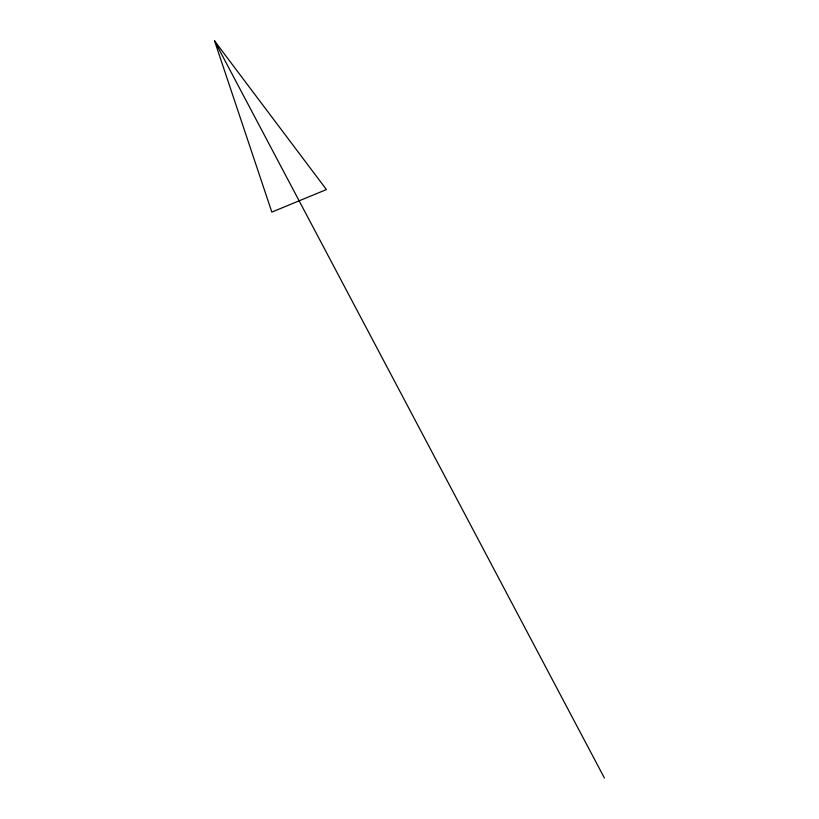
<?xml version="1.0" encoding="UTF-8"?>
<svg xmlns="http://www.w3.org/2000/svg" width="819" height="819" viewBox="0 0 819 819"><rect width="100%" height="100%" fill="white"/><g stroke="black" fill="none" stroke-linecap="round" stroke-linejoin="round"><path stroke-width="1.23" d="M214.578 40.95L326.433 189.568L271.836 212.09L214.578 40.95L604.422 778.05"/></g></svg>
